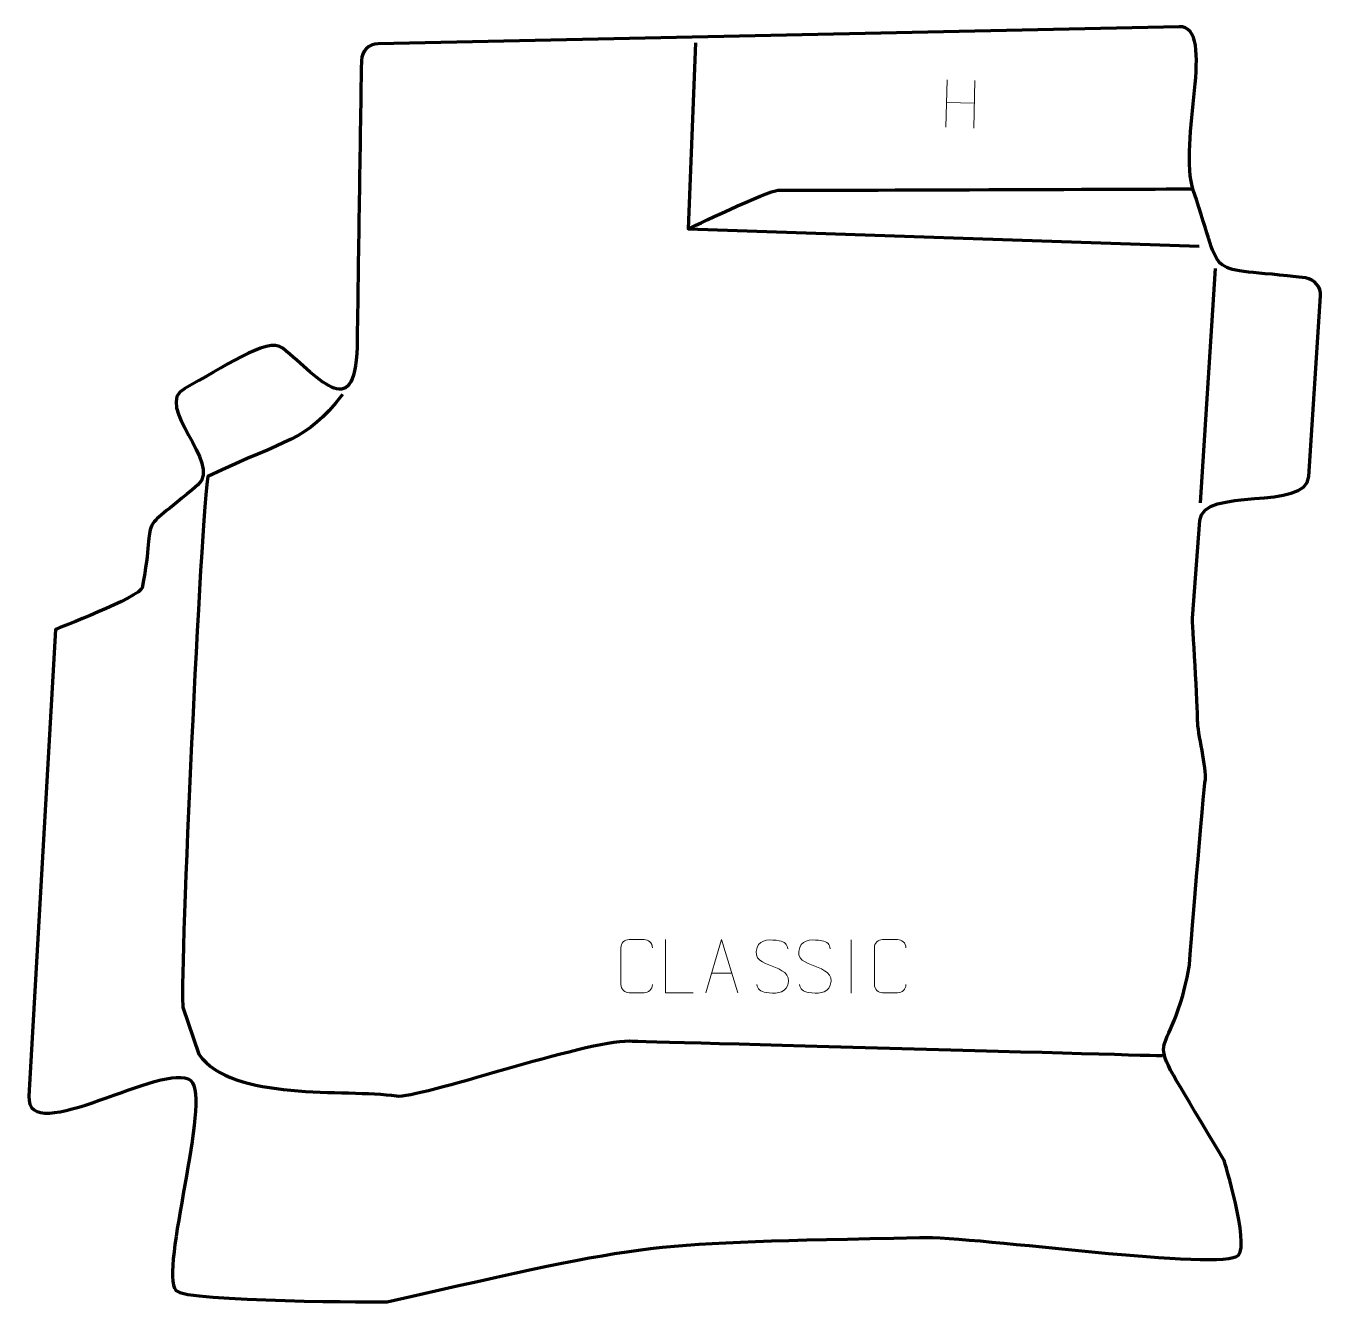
# Model space of a CAD drawing. Header units: millimetres. Extents: x 2165 to 2773, y 196 to 795.
import ezdxf

# ---------------------------------------------------------------- set-up
doc = ezdxf.new("R2010")
doc.units = ezdxf.units.MM
doc.header["$MEASUREMENT"] = 0
doc.layers.add('layer 1', color=7, linetype='Continuous')
doc.layers.add('layer 2', color=7, linetype='Continuous')

msp = doc.modelspace()

# ---------------------------------------------------------------- linework, layer by layer
at = {"layer": 'layer 1', "color": 22, "lineweight": 158}
msp.add_open_spline([(2330.0093, 787.1209), (2330.0093, 787.1209), (2706.0389, 795.0922), (2706.0389, 795.0922), (2706.0389, 795.0922), (2724.244, 795.478), (2705.0678, 740.5872), (2712.8289, 717.9206), (2712.8289, 717.9206), (2727.8988, 673.9083), (2716.2258, 683.2469), (2765.4615, 677.0843), (2765.4615, 677.0843), (2769.6673, 676.5579), (2772.7254, 672.8582), (2772.451, 668.6284), (2772.451, 668.6284), (2772.451, 668.6284), (2766.9523, 583.8567), (2766.9523, 583.8567), (2766.9523, 583.8567), (2765.8837, 567.3836), (2717.0223, 579.4957), (2715.7767, 563.1243), (2715.7767, 563.1243), (2715.7767, 563.1243), (2712.2884, 517.2797), (2712.2884, 517.2797), (2712.2884, 517.2797), (2712.2884, 517.2797), (2714.871, 474.1737), (2714.7626, 469.236), (2714.7626, 469.236), (2714.6542, 464.2983), (2719.1893, 445.8498), (2718.3911, 441.633), (2718.3911, 441.633), (2717.5929, 437.4162), (2710.8129, 353.5837), (2710.8129, 353.5837), (2710.8129, 353.5837), (2700.2644, 297.7048), (2683.9123, 336.2938), (2727.2025, 262.5612), (2727.2025, 262.5612), (2727.22, 262.5313), (2739.0953, 224.0443), (2734.0252, 218.2158), (2734.0252, 218.2158), (2727.0587, 210.2073), (2611.4498, 227.1226), (2584.1213, 226.4925), (2584.1213, 226.4925), (2451.1768, 223.4276), (2463.7544, 225.6066), (2334.3084, 196.2471), (2334.3084, 196.2471), (2334.1901, 196.2203), (2239.7055, 196.1236), (2235.1307, 201.512), (2235.1307, 201.512), (2227.1496, 210.9125), (2251.9176, 291.6797), (2242.0866, 300.1374), (2242.0866, 300.1374), (2230.5005, 310.1051), (2164.6905, 267.9243), (2166.1173, 292.8808), (2166.1173, 292.8808), (2166.1173, 292.8808), (2178.6451, 512.0539), (2178.6451, 512.0539), (2178.6451, 512.0539), (2178.6451, 512.0539), (2218.5027, 527.411), (2219.301, 531.6278), (2219.301, 531.6278), (2226.6287, 570.3339), (2214.7312, 553.7132), (2245.4692, 579.9401), (2245.4692, 579.9401), (2257.235, 589.9791), (2223.9619, 617.1045), (2239.2678, 625.2224), (2239.2678, 625.2224), (2256.4686, 634.3453), (2278.1205, 649.8952), (2285.2292, 644.1225), (2285.2292, 644.1225), (2303.0276, 629.6692), (2320.1249, 607.0855), (2320.2251, 648.5182), (2320.2251, 648.5182), (2320.7806, 692.0936), (2321.5289, 735.6678), (2322.1797, 779.242), (2322.1797, 779.242), (2322.244, 783.5464), (2325.7054, 787.0296), (2330.0093, 787.1209)], degree=3, knots=[0, 0, 0, 0, 0.03846154, 0.03846154, 0.03846154, 0.03846154, 0.07692308, 0.07692308, 0.07692308, 0.07692308, 0.11538462, 0.11538462, 0.11538462, 0.11538462, 0.15384615, 0.15384615, 0.15384615, 0.15384615, 0.19230769, 0.19230769, 0.19230769, 0.19230769, 0.23076923, 0.23076923, 0.23076923, 0.23076923, 0.26923077, 0.26923077, 0.26923077, 0.26923077, 0.30769231, 0.30769231, 0.30769231, 0.30769231, 0.34615385, 0.34615385, 0.34615385, 0.34615385, 0.38461538, 0.38461538, 0.38461538, 0.38461538, 0.42307692, 0.42307692, 0.42307692, 0.42307692, 0.46153846, 0.46153846, 0.46153846, 0.46153846, 0.5, 0.5, 0.5, 0.5, 0.53846154, 0.53846154, 0.53846154, 0.53846154, 0.57692308, 0.57692308, 0.57692308, 0.57692308, 0.61538462, 0.61538462, 0.61538462, 0.61538462, 0.65384615, 0.65384615, 0.65384615, 0.65384615, 0.69230769, 0.69230769, 0.69230769, 0.69230769, 0.73076923, 0.73076923, 0.73076923, 0.73076923, 0.76923077, 0.76923077, 0.76923077, 0.76923077, 0.80769231, 0.80769231, 0.80769231, 0.80769231, 0.84615385, 0.84615385, 0.84615385, 0.84615385, 0.88461538, 0.88461538, 0.88461538, 0.88461538, 0.92307692, 0.92307692, 0.92307692, 0.92307692, 1, 1, 1, 1], dxfattribs=at)
at = {"layer": 'layer 2', "color": 187, "lineweight": 158}
for points, knots in [([(2478.9809, 787.5765), (2478.9809, 787.5765), (2475.6505, 700.1396), (2475.6505, 700.1396), (2475.6505, 700.1396), (2475.6505, 700.1396), (2715.4197, 692.0545), (2715.4197, 692.0545)], [0, 0, 0, 0, 0.33333333, 0.33333333, 0.33333333, 0.33333333, 1, 1, 1, 1]), ([(2475.6505, 700.1396), (2475.6505, 700.1396), (2513.4538, 718.3645), (2517.6861, 718.2716), (2517.6861, 718.2716), (2521.9184, 718.1788), (2712.481, 718.9366), (2712.481, 718.9366)], [0, 0, 0, 0, 0.33333333, 0.33333333, 0.33333333, 0.33333333, 1, 1, 1, 1]), ([(2313.3901, 622.3659), (2295.2606, 599.6239), (2288.3146, 602.098), (2250.0887, 583.8816), (2250.0887, 583.8816), (2245.7614, 548.4749), (2236.6819, 339.8132), (2238.4248, 334.6717), (2238.4248, 334.6717), (2238.4248, 334.6717), (2245.8992, 312.6221), (2245.8992, 312.6221), (2245.8992, 312.6221), (2261.482, 289.9917), (2314.6001, 296.4839), (2338.6232, 292.9439), (2338.6232, 292.9439), (2348.5923, 291.4749), (2427.7995, 319.2157), (2447.8719, 318.7752), (2447.8719, 318.7752), (2455.6311, 318.6049), (2698.2529, 311.8687), (2698.2529, 311.8687)], [0, 0, 0, 0, 0.14285714, 0.14285714, 0.14285714, 0.14285714, 0.28571429, 0.28571429, 0.28571429, 0.28571429, 0.42857143, 0.42857143, 0.42857143, 0.42857143, 0.57142857, 0.57142857, 0.57142857, 0.57142857, 0.71428571, 0.71428571, 0.71428571, 0.71428571, 1, 1, 1, 1])]:
    msp.add_open_spline(points, degree=3, knots=knots, dxfattribs=at)
at = {"layer": 'layer 2', "color": 250, "lineweight": 9}
for points in [[(2597.1196, 770.0954), (2597.1196, 770.0954), (2596.6326, 747.9081), (2596.6326, 747.9081)], [(2610.2321, 769.8076), (2610.2321, 769.8076), (2609.7417, 747.4627), (2609.7417, 747.4627)], [(2596.9035, 759.4552), (2596.9035, 759.4552), (2609.9986, 759.1678), (2609.9986, 759.1678)], [(2552.0945, 366.2113), (2552.0945, 366.2113), (2552.0945, 341.2372), (2552.0945, 341.2372)], [(2486.6665, 350.6708), (2486.6665, 350.6708), (2496.1622, 350.6708), (2496.1622, 350.6708)]]:
    msp.add_open_spline(points, degree=3, dxfattribs=at)
at = {"layer": 'layer 2', "color": 187, "lineweight": 158}
msp.add_open_spline([(2722.9494, 681.4798), (2722.9494, 681.4798), (2715.9493, 571.5401), (2715.9493, 571.5401)], degree=3, dxfattribs=at)
at = {"layer": 'layer 2', "color": 250, "lineweight": 9}
for points, knots in [([(2458.8374, 345.2391), (2458.6976, 342.9157), (2457.0204, 341.4361), (2454.8727, 341.4253), (2454.8727, 341.4253), (2452.5408, 341.4257), (2450.2089, 341.4257), (2447.8774, 341.4253), (2447.8774, 341.4253), (2445.9524, 341.3199), (2443.9803, 343.2044), (2443.9915, 345.2217), (2443.9915, 345.2217), (2443.9919, 350.9918), (2443.9919, 356.7615), (2443.9915, 362.5308), (2443.9915, 362.5308), (2443.9957, 364.6689), (2445.7424, 366.3881), (2447.8948, 366.3746), (2447.8948, 366.3746), (2450.2205, 366.3746), (2452.5466, 366.3746), (2454.8727, 366.3746), (2454.8727, 366.3746), (2456.8193, 366.4101), (2458.8107, 364.9186), (2458.8374, 362.481)], [0, 0, 0, 0, 0.125, 0.125, 0.125, 0.125, 0.25, 0.25, 0.25, 0.25, 0.375, 0.375, 0.375, 0.375, 0.5, 0.5, 0.5, 0.5, 0.625, 0.625, 0.625, 0.625, 0.75, 0.75, 0.75, 0.75, 1, 1, 1, 1]), ([(2477.8889, 341.4213), (2477.8889, 341.4213), (2464.9398, 341.4213), (2464.9398, 341.4213), (2464.9398, 341.4213), (2464.9398, 341.4213), (2464.9398, 366.3749), (2464.9398, 366.3749)], [0, 0, 0, 0, 0.33333333, 0.33333333, 0.33333333, 0.33333333, 1, 1, 1, 1]), ([(2483.9439, 341.4214), (2483.9439, 341.4214), (2491.3149, 366.3749), (2491.3149, 366.3749), (2491.3149, 366.3749), (2491.3149, 366.3749), (2498.8848, 341.4214), (2498.8848, 341.4214)], [0, 0, 0, 0, 0.33333333, 0.33333333, 0.33333333, 0.33333333, 1, 1, 1, 1]), ([(2515.0999, 353.8981), (2510.8516, 355.3685), (2505.9435, 357.1643), (2507.9486, 362.6846), (2507.9486, 362.6846), (2509.4521, 366.8245), (2514.6657, 366.436), (2518.2693, 365.8349), (2518.2693, 365.8349), (2521.1299, 365.3577), (2521.9946, 364.1445), (2522.3052, 362.0604)], [0, 0, 0, 0, 0.25, 0.25, 0.25, 0.25, 0.5, 0.5, 0.5, 0.5, 1, 1, 1, 1]), ([(2535.0999, 353.8981), (2530.8516, 355.3685), (2525.9435, 357.1643), (2527.9486, 362.6846), (2527.9486, 362.6846), (2529.4521, 366.8245), (2534.6657, 366.436), (2538.2693, 365.8349), (2538.2693, 365.8349), (2541.1299, 365.3577), (2541.9946, 364.1445), (2542.3052, 362.0604)], [0, 0, 0, 0, 0.25, 0.25, 0.25, 0.25, 0.5, 0.5, 0.5, 0.5, 1, 1, 1, 1]), ([(2577.8374, 345.2391), (2577.6976, 342.9157), (2576.0204, 341.4361), (2573.8727, 341.4253), (2573.8727, 341.4253), (2571.5408, 341.4257), (2569.2089, 341.4257), (2566.8774, 341.4253), (2566.8774, 341.4253), (2564.9524, 341.3199), (2562.9803, 343.2044), (2562.9915, 345.2217), (2562.9915, 345.2217), (2562.9919, 350.9918), (2562.9919, 356.7615), (2562.9915, 362.5308), (2562.9915, 362.5308), (2562.9957, 364.6689), (2564.7424, 366.3881), (2566.8948, 366.3746), (2566.8948, 366.3746), (2569.2205, 366.3746), (2571.5466, 366.3746), (2573.8727, 366.3746), (2573.8727, 366.3746), (2575.8193, 366.4101), (2577.8107, 364.9186), (2577.8374, 362.481)], [0, 0, 0, 0, 0.125, 0.125, 0.125, 0.125, 0.25, 0.25, 0.25, 0.25, 0.375, 0.375, 0.375, 0.375, 0.5, 0.5, 0.5, 0.5, 0.625, 0.625, 0.625, 0.625, 0.75, 0.75, 0.75, 0.75, 1, 1, 1, 1]), ([(2515.0999, 353.898), (2519.1185, 352.2513), (2524.148, 350.363), (2522.314, 345.0027), (2522.314, 345.0027), (2520.8542, 340.7363), (2515.9434, 340.993), (2512.2173, 341.5477), (2512.2173, 341.5477), (2509.4673, 341.9575), (2508.2464, 343.171), (2507.8684, 345.2832)], [0, 0, 0, 0, 0.25, 0.25, 0.25, 0.25, 0.5, 0.5, 0.5, 0.5, 1, 1, 1, 1]), ([(2535.0999, 353.898), (2539.1185, 352.2513), (2544.148, 350.363), (2542.314, 345.0027), (2542.314, 345.0027), (2540.8542, 340.7363), (2535.9434, 340.993), (2532.2173, 341.5477), (2532.2173, 341.5477), (2529.4673, 341.9575), (2528.2464, 343.171), (2527.8684, 345.2832)], [0, 0, 0, 0, 0.25, 0.25, 0.25, 0.25, 0.5, 0.5, 0.5, 0.5, 1, 1, 1, 1])]:
    msp.add_open_spline(points, degree=3, knots=knots, dxfattribs=at)

doc.saveas('drawing.dxf')
